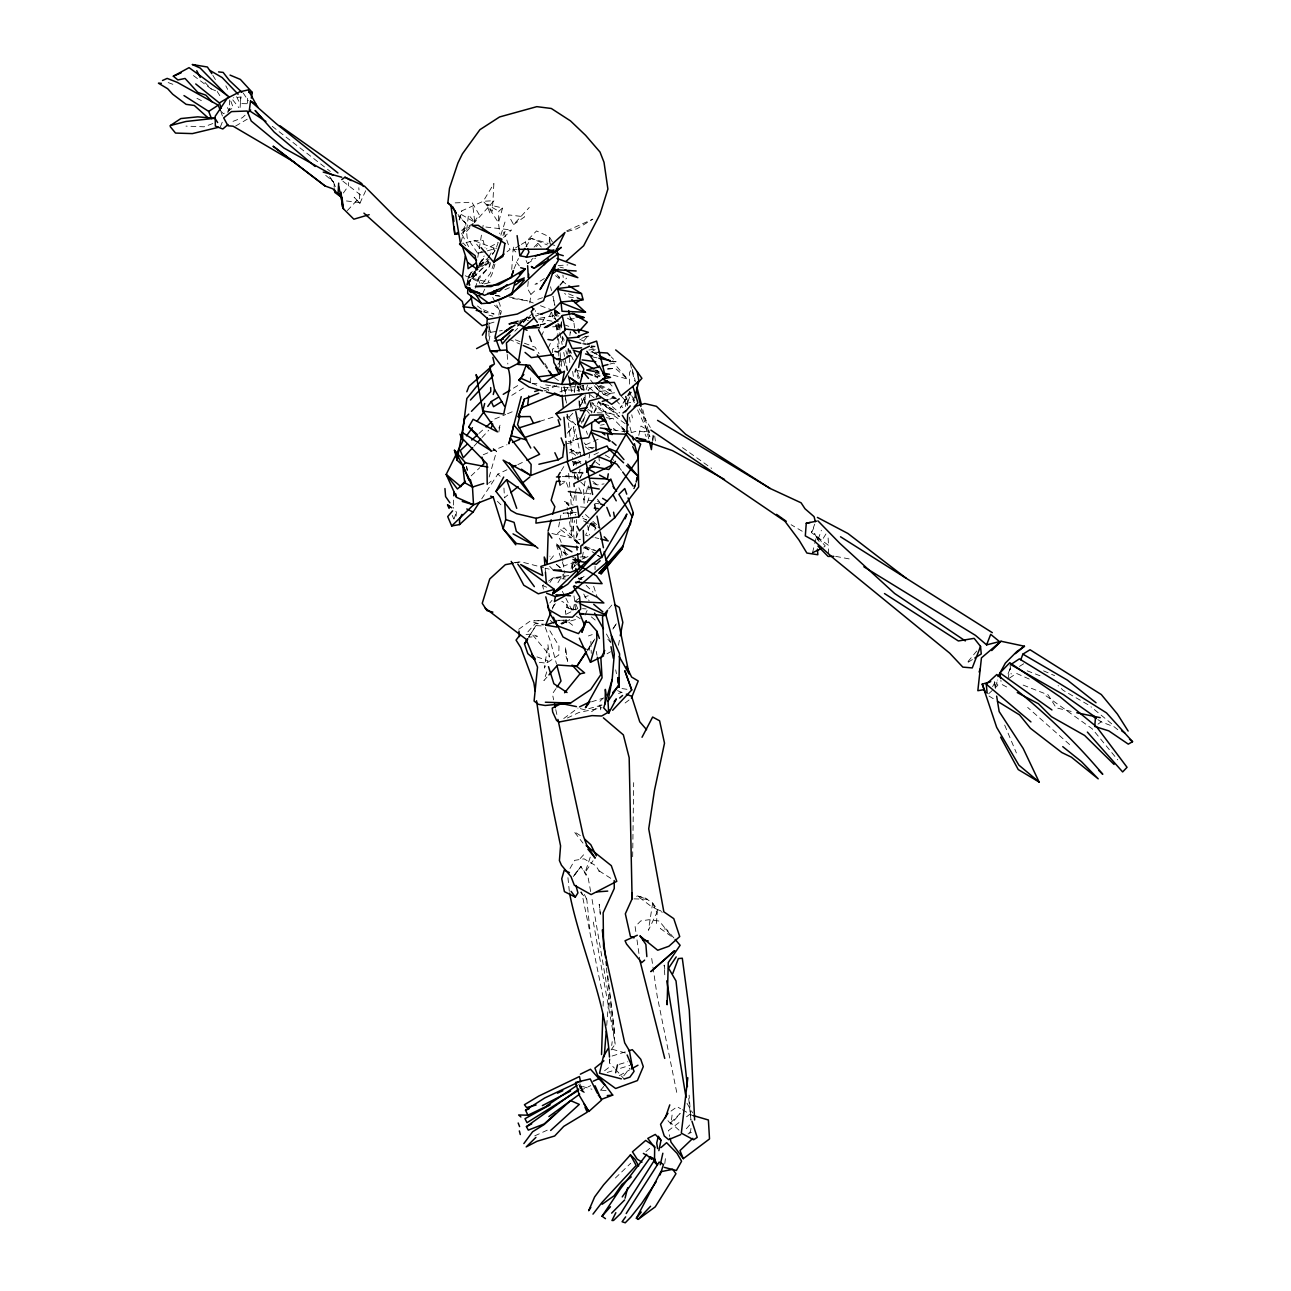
<?xml version="1.0" encoding="UTF-8"?>
<svg xmlns="http://www.w3.org/2000/svg" width="1291" height="1291" viewBox="0 0 1291 1291"><rect width="100%" height="100%" fill="white"/><g stroke="black" fill="none" stroke-linecap="round" stroke-linejoin="round"><path stroke-width="0.75" stroke-dasharray="5 3.75" d="M629.508 384.137L629.588 372.373L631.961 368.371L635.446 381.652M632.671 856.756L633.671 782.653M549.288 242.208L549.385 236.802L536.54 230.944L525.421 242.369L527.196 247.275M552.419 352.604L552.483 349.119L558.067 346.359M576.98 608.965L573.156 609.949L566.733 607.335L566.797 604.14L561.763 601.251M579.433 406.262L579.272 399.613M489.838 212.87L486.529 204.252L502.554 207.98L498.81 211.224L498.471 222.714L499.827 233.768M603.107 1006.238L603.365 998.185L581.612 891.871M488.982 336.193L488.95 320.701M467.988 285.601L468.149 281.68L476.105 268.883M453.351 505.088L453.609 499.536M572.429 569.057L572.849 561.65L576.544 562.392M229.717 99.956L229.12 110.397L226.135 105.668M240.126 107.443L240.739 97.003L233.461 97.809M488.95 331.658L489.434 324.106M247.323 103.28L247.824 95.631M656.441 923.485L657.377 909.558L652.665 903.103L644.629 897.648L637.351 895.938L633.849 897.842M511.752 269.464L513.108 249.389L514.609 244.225M572.333 569.266L572.849 561.65L576.222 563.683M456.11 516.11L456.385 512.091L453.157 507.444M530.149 382.443L530.488 377.86M606.705 1025.457L608.884 998.072L591.585 896.583M561.585 322.976L561.085 328.608L555.824 324.799M528.261 281.519L527.535 288.748L530.924 294.413L529.649 304.063M652.455 440.134L653.311 432.55M485.481 251.406L477.928 253.649L467.164 237.705L466.551 231.525L468.472 214.774L474.798 222.342L472.667 204.511M567.701 354.218L568.347 348.586M569.864 335.482L570.283 331.722L570.88 336.193M576.125 381.394L574.366 392.303M672.078 1115.069L670.965 1124.138L665.365 1117.716M664.784 1163.627L665.704 1156.155M609.933 1059.04L609.433 1062.913L614.371 1068.093M611.692 1045.516L612.192 1041.643M459.564 219.906L461.839 210.82L483.237 201.283L494.017 200.702L474.394 222.714M498.891 315.085L500.198 305.451L497.584 298.608M625.619 406.471L625.861 396.127L627.474 405.697M477.783 257.345L481.946 232.154M690.975 1128.382L690.459 1131.997L686.57 1133.046M589.083 457.966L589.632 454.222M652.81 440.796L653.666 435.487M577.981 481.672L580.046 469.085M574.221 391.964L575.431 384.815M246.871 103.716L239.932 103.603L241.578 94.162M585.097 481.075L584.161 486.449L589.842 487.417M587.986 556.55L582.031 559.277L584.113 547.465L594.296 550.256M573.979 595.909L574.753 601.445L573.139 610.691L564.587 615.097M482.285 230.201L483.673 222.423M467.164 283.229L468.536 275.806L472.28 271.513M559.552 522.048L558.454 527.906L580.175 544.35M559.923 520.095L561.407 512.285M618.47 645.226L619.551 639.513M1007.932 679.131L1010.062 668.222M498.794 432.065L500.375 424.368L498.875 428.112M561.407 321.846L560.472 326.413L552.645 326.833M569.492 521.693L571.687 534.99L574.673 520.483M589.099 650.422L590.891 641.643L591.262 653.359M626.829 404.567L629.072 393.771M488.837 341.131L490.79 332.271L488.853 327.236M575.366 429.064L572.72 441.006L581.176 437.229M638.771 435.357L640.981 426.014L649.389 431.081M812.555 552.661L814.347 545.335M814.782 543.495L816.558 536.152L825.256 545.915L822.787 547.933M574.608 495.631L573.269 501.134L569.17 490.031M575.06 493.808L576.851 486.481M500.424 314.826L501.328 311.163L494.453 305.273M489.144 477.025L496.551 451.35L490.693 446.218M490.628 262.67L489.644 266.349L476.282 281.777M461.032 242.111L466.051 223.666L457.514 213.983M502.554 207.98L498.471 222.714L486.529 204.252L498.81 211.224M633.913 488.869L635.011 484.996M494.953 264.09L492.226 273.676L488.079 282.277M633.929 488.595L635.011 484.819M459.128 219.857L461.839 210.82M586.114 389.785L587.583 384.896M594.78 530.117L595.829 526.663M583.274 421.447L584.775 416.541M502.957 235.656L504.055 232.122L511.607 229.992L501.86 239.206M634.333 487.708L635.543 483.867M500.86 235.172L505.491 220.438M514.012 268.802L518.401 258.507M546.787 671.885L543.914 680.567L547.674 676.323M995.409 686.747L997.927 679.195M590.245 857.159L585.194 872.2L593.005 860.758M475.12 288.2L478.848 277.178L489.644 266.349L488.644 261.815L479.364 268.27M454.045 519.014L456.385 512.091M587.324 502.619L590.536 493.194M493.711 263.784L490.419 273.24L482.35 283.891M496.648 246.791L498.181 242.434L486.368 248.985M819.139 541.526L814.605 533.522L817.865 540.058L821.383 530.23M466.277 285.424L471.473 271.094L473.361 277.097L467.826 284.327M828.548 553.887L828.499 545.383L811.442 532.554L814.75 524.146M1008.061 673.837L1010.256 668.254M579.514 544.092L574.931 540.719L577.835 533.409M220.39 126.873L222.552 121.451M625.134 423.609L610.611 413.249L593.957 412.684L598.201 402.098L608.723 405.552M589.858 524.888L585.598 535.249L593.15 537.137M552.306 609.045L554.517 603.704M551.047 312.519L549.563 316.053L556.066 319.458M580.24 477.977L582.435 472.974L579.772 478.203M585.081 615.065L587.292 610.062M574.285 318.635L570.396 319.055L572.865 313.535M581.515 423.303L585.291 414.911M468.617 246.613L461.533 233.655L466.051 223.666L458.531 216.259M548.272 347.989L550.773 342.502M365.692 190.745L359.899 203.252L354.121 197.216L359.899 203.252L358.817 187.711M541.3 336.257L544.592 329.173M580.224 406.068L584.42 397.257L579.385 407.827M483.108 292.605L484.77 289.168M467.616 284.198L475.233 270.997M557.97 369.226L561.988 361.238M538.525 329.867L545.56 315.924M598.04 393.916L599.605 390.802L611.918 395.885L614.645 398.822M811.442 532.554L813.846 527.906M227.781 112.624L230.54 107.314M580.821 461.29L573.365 465.083L575.108 461.807M468.23 283.665L475.233 270.529M992.601 686.651L996.249 679.937M825.933 533.99L821.06 541.865M488.627 257.312L493.904 248.066L473.942 240.594L462.436 243.483M569.993 868.488L574.624 860.355L584.081 858.838L595.942 865.793L599.411 871.554L597.588 869.892L612.531 879.461M629.96 391.383L620.229 407.988L631.17 392.061L627.507 403.389L625.715 403.68L634.01 401.42L633.72 397.676M468.472 283.617L476.492 270.287M477.492 268.625L483.512 258.636L479.768 262.928M557.922 582.725L562.15 575.738M561.214 470.812L564.086 466.116M564.506 388.107L565.2 391.48L567.943 387.058M526.082 634.446L532.005 634.123L537.605 636.35L528.648 637.205L535.894 625.619L543.398 625.99M479.139 264.042L484.19 255.973M528.648 637.205L535.894 625.619M593.925 640.739L587.679 650.261M525.905 246.791L531.263 238.415L548.159 243.45M587.115 650.261L595.909 637.625M481.721 498.842L497.874 474.087L506.943 469.779M593.957 412.684L597.087 407.908M492.387 254.698L495.712 249.712M612.822 629.088L617.679 621.826M474.217 222.004L479.187 214.661L471.877 202.219L452.528 202.977M613.515 627.959L616.646 623.359M556.034 688.523L552.37 693.88L553.645 699.787M549.901 582.499L553.145 577.771L568.75 575.576M573.252 876.541L580.95 866.6L587.97 876.734L591.213 894.598M611.111 1049.906L615.194 1044.145L608.884 998.072M343.341 193.037L348.635 185.614L348.586 182.564M479.284 264.494L483.512 258.636M552.403 607.754L555.42 603.607M557.906 364.401L562.456 358.204M565.2 391.48L568.363 387.252M559.987 285.408L566.571 278.13M574.35 875.12L580.95 866.6L586.146 875.395M575.044 874.152L580.95 866.6M689.652 1124.977L684.811 1130.48M623.779 1075.823L629.798 1068.222M550.369 559.681L553.597 555.711L549.853 556.227M549.805 602.978L552.048 600.267M608.61 608.932L611.886 604.946M976.771 650.971L966.733 663.154L973.188 659.055M600.557 1090.25L604.817 1085.166M568.476 431.759L573.43 425.852L574.334 436.18M559.971 284.859L563.618 280.647L562.924 275.064M517.659 326.252L522.774 320.378L528.616 316.295M466.551 231.525L473.087 224.182M527.874 631.848L535.2 623.618L544.592 624.295M580.224 858.515L585.856 852.318M513.592 224.586L524.614 216.823L508.267 214.855L513.592 224.586L529.262 207.48M474.007 446.186L476.669 443.297M482.027 437.504L488.724 430.258M572.784 413.265L567.475 418.962L575.576 424.804L565.958 413.975L567.475 418.962L566.927 415.557M347.376 210.546L356.59 200.734M488.644 261.815L469.343 281.535L469.601 284.908M514.835 331.19L517.61 328.366M523.178 322.734L531.521 314.262L539.299 313.213M534.071 247.13L537.911 243.337L539.073 244.193L536.185 246.484M670.658 1122.718L680.179 1113.487L670.965 1124.138L670.658 1122.718L679.356 1130.448M603.526 697.834L599.508 701.723L601.122 712.438M479.736 265.833L493.469 252.6M526.099 260.508L527.503 263.687L533.086 258.297M567.233 433.227L574.059 426.643M615.404 1178.021L630.718 1163.256M471.167 475.846L479.768 467.697M473.361 277.097L489.289 262.154M576.464 564.441L570.896 569.605L572.93 560.229L579.837 558.47M245.096 115.173L242.305 117.755L230.669 122.274M530.924 294.413L536.782 289.023M988.616 693.816L993.844 689.007M995.151 687.813L997.765 685.408L997.281 679.97M478.945 433.469L484.706 428.209M519.853 322.976L522.774 320.378M461.533 233.655L470.295 226.022M645.936 1151.604L650.309 1147.828M573.365 465.083L579.336 459.967M517.739 325.784L529.988 315.537M488.547 483.302L491.209 481.075M504.797 497.487L507.75 495.066M507.056 251.777L510.026 249.486L504.055 232.122M478.687 267.689L487.595 260.814M604.559 1070.772L610.078 1066.511M678.969 1122.589L668.351 1130.69L669.674 1136.419M686.538 1116.796L689.572 1114.488M625.102 702.998L629.83 699.399M579.546 579.481L582.402 577.351M587.905 390.124L594.296 385.412M543.479 589.196L542.575 585.533L547.11 582.209M548.61 581.095L553.145 577.771L565.377 576.899M563.731 718.538L578.013 708.033M580.046 579.32L584.613 576.012L578.158 579.014M575.496 609.417L574.753 601.445L580.708 597.168M518.74 629.266L530.133 621.116L543.317 625.118M671.013 1111.099L677.13 1106.726L680.615 1108.727M582.031 559.277L585.033 557.147L581.563 558.035M1097.963 724.154L1101.207 721.847L1114.246 726.849L1118.829 730.561M477.815 269.351L468.536 275.806L469.537 285.731M591.568 711.68L601.154 704.983M527.503 263.687L535.604 258.135M1009.368 678.178L1016.501 673.402L1031.041 679.873M511.801 395.336L525.066 387.074M572.623 625.28L566.265 620.18L560.165 623.956L578.949 618.567M1019.438 666.398L1025.151 662.848M544.382 278.533L534.974 284.359L540.09 283.181M590.939 352.185L595.958 349.103L590.423 347.473M569.347 452.963L574.14 450.026L577.48 454.367M479.59 264.623L487.853 259.62M519.708 245.403L513.108 249.389L515.819 251.971M521.354 244.402L531.263 238.415L547.352 244.951M513.447 388.155L520.257 384.04M560.036 485.126L566.362 481.333L562.44 481.317M607.044 653.811L610.514 651.761M235.591 126.066L247.226 119.192M461.5 230.379L473.232 223.472M561.666 624.344L569.557 619.793L560.794 623.634M619.373 1075.629L629.508 1069.965M477.928 253.649L484.674 249.905M479.526 264.768L489.079 259.669M539.396 314.439L535.926 316.263L535.329 310.598M593.941 454.803L599.153 452.286M687.99 1133.982L691.379 1132.352M520.289 322.54L530.859 317.505M567.362 718.022L579.126 712.406L602.106 707.694M517.836 464.615L525.098 461.177M580.062 1090.605L590.713 1085.666M504.894 289.781L510.219 287.36M534.732 1135.87L548.433 1129.641M566.62 230.928L592.843 219.147L577.077 228.701L566.604 231.751M585.614 444.83L598.33 439.134M581.692 338.387L588.212 335.547L582.322 342.599L589.422 344.955M544.156 390.947L556.663 385.67M483.221 454.755L488.724 452.447M490.548 451.672L507.024 444.733M559.955 391.931L565.345 389.672L578.691 390.802M494.76 419.01L505.717 414.476M507.541 413.717L514.851 410.699M618.534 693.509L621.729 692.283L617.953 693.477M212.821 123.549L204.107 126.808L185.985 126.115M575.608 561.779L563.651 566.007L564.812 573.269M588.406 635.963L592.214 634.607M479.139 264.784L488.337 261.54M537.798 299.334L542.914 297.592M539.848 421.334L555.017 416.525M591.536 701.836L602.865 698.253M607.19 1072.482L612.902 1070.675M620.503 1068.286L630.024 1065.301M612.095 1056.038L626.78 1051.407M519.918 320.555L530.811 317.231M489.224 323.557L494.55 321.943M609.788 399.129L617.356 396.853M619.228 1064.333L627.813 1061.751M487.369 250.857L496.809 248.066M543.818 388.801L554.743 385.573M609.255 419.236L612.773 418.236L626.167 431.969M631.073 432.695L636.415 431.21L649.567 432.259M588.18 595.813L584.597 596.797L589.164 600.573M602.009 705.015L584.678 709.808L578.852 708.226M567.233 443.652L573.559 441.958L568.266 441.312M578.868 543.446L574.931 540.719L580.482 539.235M609.901 364.062L613.774 363.061L627.555 379.038L611.353 374.632M484.367 283.859L488.159 283.003M540.219 324.751L545.835 323.525M540.606 324.767L546.367 323.541M595.361 376.956L601.009 375.762M600.509 425.175L604.236 424.497M515.125 562.86L520.983 561.779L543.576 567.669M518.675 322.137L528.326 320.362M539.912 318.231L553.419 315.762L558.777 315.988M490.79 332.271L502.28 330.528M593.489 483.56L597.217 484.932L604.075 483.883M597.12 385.089L603.333 394.304L614.903 392.738L598.895 385.848M594.28 385.686L599.508 391.496L611.063 389.947L600.396 385.347M579.191 438.908L575.399 439.408L579.546 439.36M592.408 371.211L598.12 370.469M607.641 369.226L615.258 368.242L627.555 379.038M580.143 557.083L587.615 556.114M588.922 349.974L595.958 349.103M514.092 562.602L520.983 561.779M567.846 387.348L563.86 387.8L544.237 384.67M569.831 387.139L583.742 385.606M580.208 559.471L572.93 560.229L576.835 560.907M584.888 336.515L588.761 336.144M532.005 383.782L539.832 383.04M590.988 347.037L594.748 346.73L591.391 345.052M558.212 265.575L567.814 264.913M607.625 368.726L615.258 368.242M562.295 476.621L575.447 476.879L563.941 475.75L568.121 476.282M576.335 512.398L563.15 513.173L575.237 513.415M542.978 620.584L533.861 620.81L543.398 620.616M578.094 472.377L585.727 472.216M558.648 620.325L566.265 620.18L566.362 622.891L565.845 615.888M554.259 620.342L566.265 620.18M835.664 556.356L851.834 559.423M517.062 249.357L513.108 249.389L516.448 251.116M590.374 447.412L594.15 447.428M591.504 346.182L595.167 346.23M580.547 452.383L574.673 452.253L569.944 449.429M634.01 898.859L647.356 899.262L637.351 895.938L650.422 905.798L662.299 912.269M610.804 361.577L616.065 361.77L611.127 356.784M589.374 493.388L581.596 493.114L577.303 484.641M594.796 372.211L598.717 372.389M577.771 608.787L574.753 601.445L578.642 601.654M582.515 608.674L586.146 608.9M578.126 472.861L583.903 473.2M597.313 354.638L592.262 352.04L597.943 352.411M593.489 500.698L583.613 499.746L587.437 488.434L573.801 475.395L575.205 479.09M595.232 503.393L599.185 503.78M580.466 506.863L588.357 507.621M553.145 577.771L565.345 579.094M485.868 227.038L511.607 229.992M601.122 1090.104L606.754 1090.782M495.502 295.268L499.423 295.752M539.315 662.331L546.513 663.203L558.793 655.021L558.987 646.113L548.126 627.846M346.44 200.96L359.188 202.509M649.583 432.033L643.967 431.275L646.194 436.778M622.004 688.587L627.813 689.426M582.144 299.044L569.057 297.011L564.619 293.412M526.534 317.183L530.488 317.796M538.412 319.038L552.258 321.185M613.193 429.951L624.311 431.678M495.244 295.639L501.005 296.575M512.511 298.447L527.841 300.932L533.264 302.982M606.447 417.655L611.999 418.704L591.811 403.405M577.303 370.549L581.128 371.308M572.3 559.197L576.335 560.02M483.334 311.857L494.098 314.068L483.399 309.759M593.166 357.058L596.991 357.849M612.257 360.996L616.065 361.77L612.402 360.286M509.267 296.946L527.841 300.932M561.843 325.558L558.454 324.783L560.1 329.931M576.044 609.852L568.314 608.077L566.797 604.14M591.278 345.923L594.748 346.73L591.197 345.552M559.826 267.124L563.457 267.979M551.903 533.49L570.364 537.847M471.618 278.178L490.047 282.568M1071.159 711.422L1056.167 707.823L1048.131 694.881L1022.553 684.859M595.038 537.621L598.814 538.557M488.982 315.182L492.823 316.182M545.447 568.169L549.208 569.153M582.531 343.729L586.082 344.713M612.128 1049.228L626.99 1053.424M574.075 461.678L579.207 463.195M550.047 243.999L555.679 245.677M582.467 1086.425L591.923 1089.249M595.571 371.017L599.266 372.195M595.716 372.647L599.427 373.825M598.75 401.162L603.833 411.313L619.502 416.46L601.945 403.518M564.119 324.719L571.671 327.333M603.333 394.304L617.695 399.371M536.959 656.893L547.933 660.814L544.399 668.092L547.917 644.532L549.369 657.006L548.142 653.617L532.005 634.123M593.134 448.865L587.954 446.976L584.065 442.845M168.169 82.576L173.849 84.673M515.335 339.84L522.548 342.518M524.356 343.196L535.168 347.214L539.089 353.75M540.477 305.725L551.305 309.824M594.167 375.923L597.878 377.327M657.377 909.558L660.847 910.865M1027.184 670.82L1040.03 675.758M617.501 690.637L624.554 693.461M585.452 546.464L595.99 550.724M566.733 607.335L573.156 609.949M592.262 352.04L597.765 354.283M581.547 1091.218L584.516 1092.428L579.385 1086.715M542.575 585.533L546.658 587.211M564.377 501.457L573.059 505.055M568.492 293.799L579.514 298.382M588.131 522.839L582.903 520.596L588.147 523.452M589.874 523.581L600.315 528.035M215.597 90.773L210.82 88.708L204.188 81.623M1043.564 670.852L1054.618 675.645M574.753 601.445L578.384 603.026M532.199 383.249L548.772 390.576M465.244 275.758L483.012 283.633M508.912 339.146L519.644 343.906M578.303 577.997L581.967 579.643M582.999 518.401L586.614 520.079L582.273 516.352M572.3 461.468L577.303 463.824M591.488 522.516L594.731 524.13M596.006 528.632L590.568 523.162L595.441 525.598M579.675 339.162L589.729 344.213M570.154 449.252L578.578 453.544M554.694 311.325L559.406 313.761M196.942 98.31L201.606 100.73M603.833 411.313L606.044 412.458L591.73 402.276M595.7 369.871L599.024 371.598M1006.657 686.957L1001.348 684.149L1000.896 680.405M802.211 531.246L791.109 524.727M560.504 546.9L555.872 543.495L561.246 550.999L569.331 555.34M570.945 556.211L575.786 558.825M589.89 524.404L596.894 528.213M493.146 449.478L496.551 451.35M682.358 1109.727L692.815 1115.731M1087.926 704.644L1063.3 690.411L1058.087 685.553M588.018 409.489L594.925 413.491M461.339 214.5L474.798 222.342M567.362 318.119L573.85 321.927L574.527 327.882M584.113 547.465L590.875 551.451M597.652 555.453L602.736 558.454L597.83 555.324M601.993 403.131L614.984 410.974L603.284 403.615M598.201 402.098L620.229 415.524M595.312 373.486L600.234 376.504M605.189 455.013L613.758 460.29M989.019 696.059L994.102 699.206M574.931 540.719L583.112 545.932M584.742 546.981L596.184 554.275M580.337 835.584L574.027 831.565L582.983 843.104M576.383 616.21L580.272 618.744M1097.883 719.636L1101.207 721.847L1098.367 719.539M590.568 523.162L597.233 527.599M578.917 391.238L577.061 385.735L583.629 390.108M598.701 386.187L616.114 398.274M1111.712 723.848L1091.008 706.822M682.455 447.638L711.648 468.359M554.388 377.73L559.068 381.071M555.937 310.953L562.231 315.472M592.827 390.544L588.244 387.235L588.761 390.802M193.44 75.588L213.37 90.548M1046.033 695.849L1092.17 728.737L1117.699 759.834M590.1 394.772L594.925 398.338M585.388 446.847L590.181 450.478M595.942 462.178L599.702 465.034L598.846 456.126M597.443 501.086L601.17 503.958M272.207 126.324L330.351 171.477M342.922 181.24L361.787 195.877M555.808 310.421L559.665 313.455M477.412 305.967L486.174 312.89M555.582 275.661L565.748 283.842M592.779 481.349L597.217 484.932M591.326 616.888L595.667 620.406M590.568 380.022L599.508 391.496M612.241 406.697L619.793 412.959M325.703 175.334L333.272 181.676L335.87 187.711M550.256 620.406L554.485 623.94M572.752 452.947L575.625 455.368M613.403 428.305L616.291 430.742M569.234 505.168L566.346 502.699L567.604 510.284M556.34 564.393L560.213 567.717M556.453 564.506L560.649 568.121M1069.61 744.552L1027.668 707.42M624.618 429.774L620.245 425.836L624.699 432.307M585.452 514.56L591.391 519.95M592.876 521.306L598.814 526.68M497.874 474.087L500.23 476.282M586.195 585.356L593.005 592.133M497.406 501.295L501.586 505.475M578.82 542.962L563.941 527.777L557.534 533.425L561.23 542.414M463.033 242.902L465.793 245.758M615.613 1069.4L624.134 1079.034M549.676 566.313L553.452 570.283M220.713 110.881L223.408 113.737L233.284 107.734L230.621 100.537M607.835 639.223L610.288 641.853M616.001 400.291L622.827 407.633M537.911 243.337L541.623 247.404M608.755 382.378L613.822 387.962M621.439 396.337L625.247 400.533M570.299 317.909L573.85 321.927M566.313 555.517L555.872 543.495L561.698 560.375M594.425 374.229L599.202 379.764M580.466 892.049L586.808 899.456L589.809 928.891M673.886 937.944L666.43 929.149L660.346 928.519L671.949 936.798L659.298 921.048L648.97 919.725L640.756 920.935L635.124 926.631L635.93 932.312M597.426 499.214L599.928 502.377M557.05 274.66L559.406 277.678L557.97 274.289M586.921 410.49L589.277 413.491M232.767 99.859L238.803 107.621M568.702 505.782L566.346 502.699L567.992 506.137M569.896 507.315L575.802 515.044M578.594 460.629L580.918 463.695M479.687 248.211L473.942 240.594L483.189 240.465L485.013 247.824M516.271 261.863L519.579 266.269M619.164 467.277L621.504 470.424M329.625 176.609L335.37 186.646M545.06 365.756L547.271 368.871M330.625 178.029L333.627 182.305L334.208 187.356M243.224 93.033L248.308 100.698M555.533 325.445L558.648 330.27M578.675 417.639L581.902 422.706M217.195 91.451L221.164 97.777M470.198 285.053L468.149 281.68L468.907 285.65M555.905 311.551L557.664 314.471M212.854 75.33L216.872 81.962M580.53 1087.829L583.322 1092.428L581.321 1089.136M544.98 363.546L548.901 370.081M552.467 241.998L549.385 236.802L550.16 243.902M687.022 1103.337L692.621 1112.842M634.43 400.42L629.459 391.964L634.349 402.711M639.4 408.876L650.325 427.482M577.061 385.735L580.902 392.416M583.742 594.054L587.695 600.993M606.415 633.994L610.353 640.949M578.658 1084.295L580.305 1087.2M568.33 348.602L570.912 353.282M579.433 1085.779L582.564 1091.702L581.128 1088.652M225.828 85.852L227.684 89.402M577.932 374.664L579.756 378.182M492.694 297.301L500.908 313.277M562.327 591.326L564.974 596.474M565.845 598.201L572.01 610.24M236.592 96.712L239.932 103.603M584.371 894.421L586.808 899.456M562.553 336.806L564.183 340.275M571.542 356.187L573.22 359.786M474.233 271.126L480.591 284.714M553.742 315.165L556.873 321.959M557.664 323.654L560.004 328.753M637.609 409.86L649.857 436.713L642.402 408.23M452.205 515.367L453.754 518.853M572.849 561.65L575.076 566.781M576.448 369.468L579.481 376.456M1004.672 725.09L1016.388 752.96M564.199 549.627L566.41 555.017M593.682 586.292L597.297 597.491M567.927 348.812L569.896 353.799M570.251 350.361L571.429 353.379M590.875 403.809L593.973 411.732M221.068 112.398L222.455 116.012M563.425 573.962L564.7 577.384M566.426 482.64L568.476 488.192M545.302 627.458L550.515 641.498L556.518 664.09M586.324 431.081L587.502 434.357M562.36 562.247L563.651 566.007L562.44 558.503M554.533 310.937L557.05 318.441M581.37 398.564L583.839 405.907M579.837 1083.698L583.048 1091.298L581.16 1085.586M817.865 540.058L816.558 536.152L816.816 539.864M586.017 404.228L583.774 397.434L584.726 403.357M554.856 311.147L558.083 321.685M558.632 323.428L560.778 330.464M561.972 338.016L563.07 341.631M565.829 350.668L566.943 354.283M577.19 374.923L578.287 378.666M580.482 386.17L581.579 389.93M466.632 466.567L467.697 470.295M583.016 385.364L585.13 393.045M629.976 427.063L631.46 432.598M550.547 286.747L551.515 290.572M563.634 360.899L564.829 365.692M551.612 312.115L553.532 319.942M630.315 363.416L634.623 381.055M641.337 408.489L649.002 439.828M578.045 386.525L579.32 391.851M562.779 574.543L563.651 578.368M995.409 686.489L994.118 680.68L995.393 688.393M555.775 709.598L557.067 715.488M565.523 398.193L566.927 404.874M576.286 434.567L580.853 456.885M555.34 311.002L556.534 316.924M558.148 324.816L559.342 330.738M559.745 332.707L562.15 344.536M563.747 352.427L564.554 356.381M564.958 358.349L566.152 364.272M570.961 387.929L571.768 391.883M676.726 1092.347L657.151 995.861L651.487 956.905M615.694 669.884L616.469 673.741M569.702 315.649L570.396 319.055M554.743 305.128L552.984 296.317L554.904 305.402M466.309 466.664L467.068 470.489M596.281 651.406L597.007 655.312M631.783 414.782L632.38 417.913M587.647 525.631L589.39 534.91M593.327 922.097L615.194 1044.145M629.395 417.171L630.686 424.82M664.8 969.008L664.139 965.055L664.913 976.964M567.911 512.188L569.17 519.789M493.904 248.066L494.501 251.697M561.246 550.999L562.15 556.631M609.739 638.787L610.369 642.724M572.623 371.469L573.462 377.069M654.698 436.019L655.505 441.748M589.003 392.577L589.761 397.918M636.996 939.88L639.949 960.682M606.318 967.911L614.887 1034.736L607.754 975.415M1010.03 664.591L1011.16 674.015M555.178 311.018L555.872 316.973M556.808 324.896L558.212 336.79M558.454 338.775L559.148 344.729M560.084 352.653L561.972 368.516M564.07 386.364L565.942 402.211M567.346 414.121L572.736 459.709M572.978 461.694L573.446 465.664M574.382 473.587L575.076 479.542M590.261 402.227L591.456 413.023M688.684 1098.463L690.975 1120.168L689.104 1095.107M575.818 461.5L576.222 465.163M577.19 474.346L577.787 479.849M567.943 877.654L569.315 891.29M562.182 336.661L562.505 340.049M582.677 385.428L583.225 391.431M588.728 485.755L589.051 489.563M554.936 309.033L555.614 317.053M556.276 325.074L556.937 333.094M557.115 335.095L558.277 349.119M558.454 351.12L559.794 367.16M561.456 387.203L561.956 393.222M568.653 473.394L572.155 515.48M572.316 517.481L574.495 543.543M575.673 557.567L576.173 563.586M565.797 614.451L565.474 610.627L565.732 614.129M545.157 568.347L545.447 572.123M507.202 354.412L507.831 364.014M503.942 488.063L504.491 497.906M570.461 511.317L570.654 515.27M570.767 517.239L571.687 534.99M828.128 538.008L828.499 545.383M583.629 489.531L584.194 505.523M579.03 400.646L579.239 406.536M569.605 357.639L569.751 363.11M561.424 322.024L561.601 329.479M575.996 495.502L576.157 503.506M576.496 519.531L576.577 523.549M576.754 531.553L576.996 543.576M565.345 389.672L565.426 394.029M585.146 394.691L585.226 401.307M554.372 309.824L554.436 317.844M595.054 566.12L595.07 569.654M609.465 1058.991L609.433 1062.913L609.417 1058.991M493.872 183.661L492.355 211.208L483.237 201.283L493.872 183.661M652.665 903.103L648.437 930.295L656.893 912.624L652.665 903.103M635.834 483.592L634.704 487.401L635.834 483.592M567.669 661.218L565.7 655.586L565.442 646.872L567.669 661.218M600.412 914.109L599.218 904.216L600.25 914.238"/><path stroke-width="1.5" d="M452.592 510.849L447.703 516.578L451.689 525.953L459.564 524.566L459.564 519.047L461.984 514.399M581.095 438.65L588.68 437.649L591.649 430.226L591.698 422.867M609.481 1057.039C605.915 1000.67 580.514 947.981 569.525 893.227M605.156 703.869L605.334 689.378L606.141 695.01M634.042 937.895L630.411 936.362L625.344 913.802L632.106 898.81L632.187 892.791M657.458 1165.144L654.505 1159.915L654.698 1146.505L645.678 1140.437L632.477 1151.814L637.173 1159.157L641.982 1162.158M601.541 1054.553L602.849 1014.29M467.891 287.57L467.632 293.444L481.43 303.563C515.044 302.675 531.989 270.255 558.002 254.037L556.356 249.098M528.535 277.839L528.713 274.128M453.786 495.825L453.964 492.129M626.813 432.275L627.7 414.201L636.237 406.052L644.822 403.567L656.409 406.31L685.602 434.228L770.098 488.45L801.098 502.812L804.971 508.735L814.072 516.642L815.363 521.677M340.872 194.328L338.048 193.957L338.678 183.128M1015.372 653.617L1024.457 646.242L1000.993 641.24L981.45 657.877L977.836 690.701L983.774 689.684M578.949 516.868L577.384 506.25L536.265 518.337L535.926 523.129L578.949 516.868L610.837 479.009L614.129 488.176M487.336 317.941L485.852 337.419L490.29 351.104L502.021 366.757L508.138 368.597L520.257 362.335L506.04 350.039L490.29 351.104L497.245 351.846M810.151 522.468L806.262 523.275L805.31 535.878L814.008 540.703L833.905 558.632L949.676 653.133L962.844 667.124L972.268 667.915L980.531 646.404L974.156 638.351L958.374 640.965L884.496 593.553M604.22 1056.764L606.237 1031.331M612.176 679.453L603.704 707.92L608.69 713.148L607.996 701.126L612.176 679.453L614.306 654.085L611.369 635.43L605.979 615.097L607.528 610.256L602.494 616.646L604.172 654.037M217.663 122.564L214.935 118.272L197.733 116.852L180.853 118.562L170.38 125.534L170.267 126.663L175.511 133.07L192.391 133.602L218.534 127.309M508.089 367.87C513.173 383.992 506.475 398.548 503.78 414.056L482.786 411.054L476.089 374.6L478.138 378.747M456.272 213.418L452.237 206.963L447.864 202.865L449.494 188.26L457.95 162.956L462.404 153.855L479.929 129.665L499.601 116.948L536.83 106.653L551.305 108.476L570.461 120.87L585.598 135.329L600.008 152.048L604.01 162.295L607.9 189.035L600.041 214.209L583.645 245.774L566.104 261.315M657.587 1148.57L656.716 1142.987L658.362 1136.29L660.992 1140.308L658.862 1150.636M652.245 442.038L651.39 449.623L649.47 441.796M687.813 1077.759L681.325 1133.143L693.59 1139.792L697.205 1137.403L691.96 1121.234M522.161 407.666L527.648 405.39L528.777 395.982M562.828 455.707L564.248 444.604M257.797 107.008L255.892 104.119L250.519 101.085L249.292 110.639L265.93 121.451M487.223 484.399L486.981 463.84L462.775 438.908L462.533 432.646L466.842 398.499L489.725 370.049L493.227 375.6L470.424 400.016M465.293 256.296L462.372 277.049L465.615 287.215L477.315 295.768L482.899 293.896M608.287 473.829L607.432 478.977L590.52 478.219M578.658 367.435L581.563 350.022L589.503 346.149M463.727 423.416L464.615 418.332L468.746 414.121M586.663 472.135L587.292 468.552L594.393 466.535M251.325 98.116L252.326 92.452L240.368 79.413L230.056 75.104M451.689 525.953L473.523 504.813L472.474 487.046L462.727 465.293L457.095 460.306L464.615 418.332M630.992 521.015L630.379 524.34L606.108 559.6L607.545 561.617L572.978 591.391L554.42 601.638L555.388 596.587L572.607 592.747L572.978 591.391M620.277 635.705L622.827 622.375L619.277 607.367L614.548 604.559M609.287 710.066L608.69 713.148L616.34 698.899L614.193 701.594M636.173 482.011L637.189 477.267M660.282 1164.772L662.848 1153.234M563.215 331.787L567.459 338.177L565.668 346.036L557.728 352.056L554.936 351.394M634.882 397.693L638.835 380.893L637.286 371.647M615.662 1072.708L617.518 1064.849M625.086 1198.193L627.652 1187.785M493.259 394.497L494.518 389.446L489.805 366.354L492.129 365.014M499.924 317.183L495.05 336.757L500.101 350.49M484.674 403.502L482.786 411.054L497.374 431.856L473.135 419.317L468.714 426.966L491.484 451.027L462.533 432.646M521.225 396.627L508.944 443.765L510.235 437.891L531.134 464.421L530.827 475.491L607.077 445.992L609.368 450.349L570.622 471.618L567.169 461.565M569.621 377.811L579.837 384.476L583.839 369.048L580.095 362.755M519.983 415.508L517.578 424.642L530.762 448.074M521.903 408.214L524.324 399.097L538.783 393.222M628.055 497.89L633.3 512.866L632.267 516.755L618.889 494.34L624.763 488.547L626.732 494.146M622.859 546.141L622.068 549.046L600.88 574.027L622.859 546.141L598.927 573.252L622.068 549.046L633.3 512.866M548.046 531.117L551.176 519.821M552.742 514.173L554.84 506.653L551.144 500.246L556.55 481.301L560.472 481.301M511.623 294.542L515.303 281.438L524.388 280.018L511.623 294.542L488.902 303.353L479.284 296.317M603.591 655.86L590.487 662.283L596.845 639.707L596.668 631.009L589.019 622.278L585.033 622.294L581.918 632.3L586.34 620.729L585.033 622.294M504.716 501.828L505.717 519.547L503.119 528.729L515.738 544.802M575.108 371.953L576.012 368.968M581.499 376.682L583.048 371.695L592.311 375.213M636.737 480.026L637.932 476.185L627.765 464.131M486.917 285.731L498.455 284.924L511.204 277.5L513.382 270.674M483.076 286.005L475.395 286.537L491.096 286.586L511.204 277.5L513.463 270.545M555.291 264.833L543.543 300.787L517.288 314.052L488.337 319.345L472.684 305.451L470.795 295.558M660.104 1174.939L663.509 1164.434L659.152 1162.078L626.2 1213.54M625.231 518.772L626.829 514.012L602.058 556.889L574.995 577.077M665.365 1117.716L669.771 1104.87M533.425 423.125L530.117 416.541L518.207 416.719L524.324 399.097M979.111 672.014L980.289 668.657M672.74 973.592L678.356 958.584L682.293 958.212L689.297 1010.32L694.639 1119.975M1020.794 659.766L1022.892 654.134L1030.04 649.744L1101.32 694.558L1117.377 714.036L1128.14 731.045M466.826 391.77L468.956 386.251L494.405 363.933L492.855 357.397M542.494 390.85L529.068 387.058L518.74 380.216L521.144 378.376L526.26 365.063L541.526 380.926L562.295 384.46L614.338 382.394L620.196 394.901M627.604 433.195L640.659 444.185L638.061 451.737L638.642 486.965L614.645 517.885L580.789 546.045L580.918 553.387L540.977 566.41L542.672 575.56L520.676 564.554L554.355 589.406L552.709 593.715L567.733 584.21L599.766 548.82L602.058 556.889M986.598 644.871L990.697 634.349L999.508 641.595L986.598 644.871L975.431 635.35L863.857 566.797M518.207 416.719L522.452 405.89M631.412 698.189L638.222 680.986L631.606 677.049L626.458 666.463M491.403 427.369L492.742 424.029M556.921 627.071L545.673 625.086L550.837 612.612M604.737 650.519L600.896 658.297L602.058 677.775L585.436 707.694L588.906 703.224M615.839 1212.701L611.95 1220.528L613.532 1220.463L620.648 1213.54L655.053 1159.221L651.342 1157.543M476.137 269.206L477.928 265.623M596.458 397.047L598.04 393.916M636.366 1218.236L660.847 1171.712L672.692 1169.307L675.951 1173.729L655.231 1206.875L638.141 1219.366L636.366 1218.236L641.256 1212.039M642.03 737.258L652.649 717.038L659.604 720.798L664.51 743.18L654.44 790.576L648.727 828.806L663.848 911.849L673.773 918.643L679.728 936.556L668.883 946.255L657.716 950.257L639.997 935.959M526.276 257.232L528.955 252.165L527.777 248.905M536.265 518.337L516.497 513.624L510.833 510.429L496.002 491.403L503.7 477.057M627.991 431.194L625.732 434.179L611.514 433.728L603.284 415.67L582.967 427.773L589.761 415.137L603.252 414.863M998.056 676.565L1005.334 663.122L1016.856 651.519L1024.457 646.242M626.28 433.954L610.595 461.339L611.724 465.212L573.85 483.738L574.221 486.481M581.563 350.022L562.037 383.411L564.457 371.227L543.834 381.587M554.92 264.59L540.058 289.491L558.18 260.621L558.002 254.037M608.4 1048.179L603.381 1056.522L599.54 1073.241L621.374 1078.873M482.334 335.144L487.24 327.156M560.262 472.377L558.357 475.508L560.036 485.126M524.485 643.902L527.616 638.884L524.485 643.902L527.809 653.633L534.732 659.701M569.428 872.619L564.248 870.118L561.73 878.8L564.425 891.629L575.286 897.084L577.932 892.92L575.915 885.465M520.547 255.166L524.824 248.453M548.917 674.903L557.664 664.994L576.787 666.398L586.082 651.874M590.826 1207.424L588.696 1210.716L594.635 1196.935L603.623 1184.815L630.444 1154.88L634.898 1159.221L638.69 1165.951M459.564 524.566L473.103 512.059L479.558 502.151M557.034 687.022L561.02 681.035L557.018 665.962M667.947 1113.278L660.556 1124.348L664.252 1135.967L668.625 1139.63L680.76 1134.611M656.183 1181.701L641.675 1203.438L630.766 1217.171L625.247 1222.787L622.084 1221.754L625.651 1216.864M573.656 665.494L576.787 666.398L586.582 651.874M676.21 956.921L668.577 968.185L676.016 980.95L687.425 1086.635M607.996 701.126L618.889 685.101L619.583 653.843L611.369 635.43M605.479 1218.672L602.058 1216.219L620.664 1188.511L646.678 1154.38M576.996 526.179L579.417 530.843L613.031 494.776L635.317 462.856L638.335 458.434L634.397 443.668M622.23 1196.918L650.793 1156.752M466.519 435.842L472.425 427.676M477.137 421.14L484.222 411.345M487.772 406.439L491.306 401.533L498.116 397.418M586.985 471.748L595.119 460.677M523.872 1143.552L532.586 1131.787L544.108 1124.558L570.557 1100.594L579.304 1104.402L550.644 1130.464M543.963 264.865L548.546 258.846M520.176 634.769L516.061 640.11L520.773 647.582L533.877 682.842L535.055 690.798M592.989 1214.121L602.139 1202.276L636.173 1165.483L630.444 1154.88M615.468 461.355L608.836 469.504L589.874 465.825M564.603 692.767L580.046 673.773L584.613 672.918L576.787 666.398M612.644 692.783L618.889 685.101L619.212 687.28L618.599 677.71M631.702 689.975L624.925 670.965L631.702 689.975L612.66 710.26M496.97 289.733L493.501 293.961L487.659 293.38M625.328 411.764L630.282 405.858M558.761 286.263L551.467 294.703L544.624 297.027M509.993 335.079L502.312 343.89L500.892 339.872L512.559 329.479M602.058 1216.219L610.465 1206.746M518.74 380.216L523.839 374.503M496.002 491.403L506.637 479.703L533.667 498.891L509.445 463.001M636.931 383.782L641.917 378.328L629.83 361.448L615.694 349.942M472.667 447.638L463.291 457.772L460.274 450.543L467.455 443.975M478.009 441.845L480.688 438.956M634.123 406.891L637.932 402.857L632.88 386.412L638.835 380.893M638.141 1219.366L650.583 1206.246M533.877 308.759L531.214 311.534L533.393 317.199L537.282 322.33M568.895 285.795L581.483 293.622L583.193 299.915L560.956 301.997L554.081 309.162L540.493 314.375L542.769 313.519M1000.654 678.517L999.96 672.885L1009.804 662.719L1060.331 697.043L1096.688 726.93L1127.059 767.306L1122.637 771.937L1087.377 732.094M472.199 297.414L463.049 306.742L475.669 308.178M471.489 411.313L490.758 391.625L490.693 387.574M611.66 1213.137L624.666 1199.936M991.73 650.567L1000.993 641.24M535.91 1137.387L526.195 1146.908L537.072 1141.26L554.662 1135.999L563.747 1126.365L587.227 1112.18L584.984 1107.21M544.431 327.527L547.029 327.091L557.244 320.701L562.36 315.746M599.766 548.82L552.709 593.715L562.263 586.582M692.815 1138.339L679.986 1150.588L683.294 1158.672L709.517 1138.936L708.388 1119.991L693.332 1115.585M459.693 486.691L465.422 481.269M481.188 466.341L484.06 463.63L481.93 457.143M577.852 563.15L580.643 560.568M247.888 112.591L250.696 109.993M534.474 317.586L506.427 342.873L507.073 352.491M987.147 693.219L986.276 684.182L996.781 674.548C1035.56 703.869 1071.514 737.016 1102.772 774.293L1098.641 770.291M471.764 440.037L477.509 434.777L468.714 426.966M486.142 426.901L491.887 421.641M519.047 249.341L546.722 249.131L564.958 232.509L555.598 251.648L527.519 257.119L519.886 255.86L517.11 235.624M600.17 560.778L596.345 564.248L592.44 563.586M555.614 1113.649L544.221 1123.928L528.293 1130.125L526.421 1126.64L578.901 1088.975M583.855 1103.724L588.841 1111.486L601.525 1100.11L595.054 1085.796M660.96 1147.602L666.608 1142.664L677.049 1153.347L681.583 1161.238L676.387 1170.501L664.316 1167.371M619.664 698.011L622.569 695.478M487.853 467.1L465.567 462.84L462.727 465.293L464.728 482.721L472.474 487.046L483.722 483.463M506.976 284.714L499.327 291.282L493.969 290.895M519.208 274.192L525.324 268.948L520.693 267.737M644.629 960.133L641.756 962.602L626.538 944.044L625.054 940.768L637.318 935.249M228.055 124.517L222.81 129.003L215.339 126.066L215.177 116.303L227.264 98.261L239.561 91.903L248.211 89.886L256.296 104.829M464.728 482.721L457.417 488.966L446.186 474.442L462.985 440.747L459.967 434.131M495.066 338.42L514.996 325.058M500.892 339.872L513.14 329.625M510.703 492.662L518.078 486.61M522.516 482.979L529.891 476.944M631.251 1176.908L621.923 1184.493L614.096 1195.773L602.155 1204.261M603.914 1060.815L594.909 1068.06L597.685 1075.468L615.646 1088.507L637.415 1080.583L643.289 1066.64L640.772 1059.282L632.3 1049.68L628.62 1050.842M515.529 284.94L524.307 277.936L514.964 281.648M621.149 395.724L632.88 386.412M622.972 412.959L625.49 410.99M504.087 254.085L493.678 262.138L481.01 247.549M536.088 266.414L561.311 247.356L555.598 251.648L546.722 249.131M560.649 419.753L556.001 413.669L583.129 393.658M595.893 384.234L605.463 377.166L596.62 341.098L587.712 344.197M548.901 1116.57L579.659 1094.139M619.26 398.822L611.676 404.325L594.134 392.383L561.666 396.272L546.319 391.948M341.776 179.562L344.971 177.238L364.578 186.227L394.191 216.017L462.42 277.081M511.478 326.736L504.829 331.448L508.041 329.657M476.25 262.993L468.117 268.673L467.52 262.315L462.485 246.581L460.532 243.951L455.061 211.208M549.466 1104.854L527.954 1115.198L525.534 1110.244L544.737 1097.963L579.207 1081.793M546.948 1105.661L576.98 1085.424M485.142 608.093L525.986 639.142L537.54 667.108L534.087 701.094L538.395 704.337L545.141 705.483L570.574 703.03L590.745 689.491L600.718 674.822L597.378 657.248M183.984 95.582L208.706 111.397L218.26 105.184L220.358 110.59M212.579 102.296L205.818 95.131L197.781 92.371L185.065 78.461L177.884 79.945L173.333 76.185L189.067 67.648L229.298 96.938L219.373 102.957L195.748 83.963M974.802 658.039L981.257 653.94L980.531 646.404M577.771 1090.782L527.002 1122.686L524.985 1118.7L550.111 1104.854M501.844 401.533L493.549 406.697L491.306 401.533M552.29 273.66L555.517 271.643M538.896 464.244L558.196 459.822L562.973 456.869M511.204 277.5L525.324 268.948L513.818 282.664L484.464 295.365L465.615 287.215M575.415 303.127L582.144 299.044M503.232 394.336L510.042 390.205M458.144 232.348L454.803 234.333L450.849 205.011M531.472 266.769L534.103 268.35L545.335 261.783M1132.562 741.696L1128.286 744.132L1108.775 730.867L1094.72 726.446L1095.526 717.247L1063.526 694.687L1010.772 664.575L1019.357 658.878L1072.966 691.75L1106.468 712.874L1132.562 741.696L1129.512 739.227M569.347 384.896L574.334 382.088M631.202 1069.013L637.964 1065.236M546.045 326.671L557.244 320.701M526.421 1126.64L531.698 1123.88M476.605 348.586L488.434 342.389M542.381 1105.612L570.574 1091.04M575.915 583.032L579.401 581.24M560.31 348.715L563.877 346.924M579.594 706.855L590.052 701.739M580.369 1074.177L590.487 1069.222L604.817 1085.166M512.398 467.197L516.029 465.47M526.906 460.322L539.606 454.303L534.022 446.928M812.555 552.661L821.076 548.723M557.438 1093.187L562.795 1090.717M607.916 712.438L601.671 716.021L591.972 715.617L558.971 722.04L556.566 720.443L552.645 711.922L552.241 708.13L561.391 703.482L576.448 706.613M593.263 1081.18L599.992 1078.13L612.725 1095.107L601.671 1099.254L598.217 1094.946M162.505 80.494L167.184 78.396L177.222 82.334L218.26 105.184M173.333 76.185L181.192 72.796M512.511 442.426L519.837 439.343M527.648 405.39L554.565 394.175M558.519 269.044L555.049 270.448L577.852 277.662L565.168 269.641M525.534 1110.244L529.116 1108.791M462.259 501.457L473.523 504.813L493.243 497.1L503.119 528.729L516.465 543.511L534.813 545.803L537.927 548.255M601.913 382.959L607.48 380.99M490.806 293.525L496.519 291.54M525.308 437.326L559.987 425.53L558.148 419.769M535.362 256.118L553.887 249.857M545.673 625.086L556.534 621.423M624.134 1079.034L629.911 1077.146L634.091 1071.32L627.119 1054.973M518.998 427.918L539.848 421.334M518.094 321.12L509.025 323.896L514.819 322.831M487.449 324.106L482.124 325.719L464.76 311.066L462.307 301.432L363.933 213.128M602.219 401.404L607.9 399.694M534.716 391.512L538.363 390.431M369.161 214.677L353.847 219.196L343.438 208.803L342.147 205.979L341.098 192.149M996.652 696.123L999.169 711.567L1023.166 748.425L1039.142 782.056L1018.857 765.111L996.668 727.349L982.209 684.149L990.713 681.664M538.525 329.867L552.354 356.106L556.841 359.398L560.278 358.414M567.136 356.445L570.557 355.461L562.618 359.915L556.841 359.398M598.685 422.205L605.721 420.22M554.355 589.406L538.315 593.795L523.775 585.226L511.188 561.391M600.767 397.886L589.567 400.92L577.674 424.497L582.967 427.773M536.072 1105.015L526.583 1107.549L524.436 1104.725L538.734 1096.091L579.449 1076.533L580.627 1081.826M170.38 125.534L186.017 121.467L214.935 118.272M598.282 367.064L586.663 370.081L594.247 371.469M602.155 366.063L607.964 364.562M490.532 294.267L495.954 293.025M538.347 325.154L523.355 328.398L527.051 330.318M602.978 378.957L610.514 377.359L604.963 375.584M538.686 325.171L523.355 328.398L538.976 327.559M494.275 341.066L503.458 339.13M806.262 523.275L816.541 521.144M556.001 413.669L587.179 407.504M513.156 563.231L505.33 564.683L489.741 578.965L482.237 603.317L487.014 610.659L492.872 612.112M580.127 317.989L584.032 317.554L572.865 313.535L562.231 315.472L565.345 330.206L552.726 340.195L547.965 339.517M579.707 336.16L577.9 336.467L588.373 332.336L579.885 329.721M553.145 354.702L531.311 357.607L525.05 352.427M538.121 376.875L559.132 374.18M557.567 288.571L578.836 285.908M458.16 233.994L454.803 234.333L454.271 227.038M567.459 338.177L579.078 337.064M467.52 262.315L477.573 269.593L475.201 255.715L459.515 244.047L462.485 246.581M581.596 347.812L572.203 348.57L568.314 339.84L580.756 343.245M607.303 1095.543L612.725 1095.107M596.862 891.903L607.738 891.097M556.453 476.976L560.342 476.75M561.198 569.993L553.452 570.283L570.38 572.349L579.401 568.75L577.545 553.742M580.305 410.619L585.791 410.457M833.76 556.373L828.064 556.421L817.929 546.109M248.856 92.387L252.326 92.452M527.954 1115.198L518.627 1114.972L520.902 1116.973M161.359 83.302L158.438 83.205L167.652 88.708L172.704 94.227L186.13 104.345L194.312 105.475L208.642 118.352M570.574 703.03L545.351 702.223M585.485 312.228L561.988 311.276L561.052 302.691L585.485 312.228L571.8 299.544M637.447 440.973L649.486 441.49M579.594 613.564L583.322 613.725M578.642 601.654L603.881 602.978L597.184 597.233L574.188 585.711M575.512 582.209L602.09 583.661L596.426 575.883L577.9 564.7M572.365 472.506L576.206 472.732M576.157 270.981L554.985 269.658L554.517 266.059M597.943 352.411L607.415 353.024L609.885 355.525M555.921 594.78L563.199 595.28M566.846 595.538L570.493 595.78M579.82 613.677L605.463 615.5M1100.206 717.667L1076.791 712.761M477.928 292.428L470.134 291.669L469.73 287.699M576.109 316.795L584.032 317.554M594.263 508.186L598.201 508.573M218.566 71.909L223.149 72.409L229.459 80.526L241.917 92.274M564.812 329.011L579.675 330.641L587.357 322.185L572.865 313.535M568.363 491.581L581.596 493.114M578.174 547.4L560.923 545.286L571.929 551.838M582.128 359.899L595.764 361.738M479.397 293.122L470.134 291.669L469.859 288.296M600.218 427.934L611.337 429.661M227.103 95.615L200.17 68.052L192.424 64.55L207.399 67.003L211.853 73.684M589.842 487.417L599.298 489.047M576.835 560.907L586.582 562.569M581.483 293.622L557.712 289.426L560.956 301.997M192.424 64.55L195.361 65.083M603.752 373.228L609.449 374.277M642.966 939.993L648.292 940.994M645.71 439.795L635.914 437.827L672.498 450.64L724.525 479.445M476.169 310.373L481.543 311.486M598.895 358.236L610.336 360.592M591.649 430.226L612.337 434.502L604.979 428.386M600.702 539.041L608.271 540.929M600.67 504.119L604.317 505.104M323.234 172.106L341.792 177.238M556.211 253.585L563.279 255.683M573.172 350.248L580.224 352.33M585.517 353.895L592.553 355.993M602.962 373.373L606.673 374.551M505.717 519.547L514.108 522.371L516.335 531.343L534.813 545.803L513.043 533.877M490.645 496.164L493.243 497.1M557.018 258.442L575.447 265.204M325.074 185.969L273.256 146.319L325.074 185.969L332.852 188.825L338.048 193.957M545.786 596.845L550.014 613.725L557.212 625.748L578.465 633.623L584.565 625.28L578.529 610.611M546.626 593.247L555.388 596.587M626.313 694.171L631.606 696.269L639.739 721.782L646.565 729.673M597.459 456.239L616.824 464.131L619.164 467.277M609.481 448.735L617.598 452.06L623.956 459.596M580.208 603.817L605.624 614.839M460.871 486.61L446.186 474.442L456.498 497.325L473.523 504.813M521.144 378.376L530.359 382.443M554.307 393.029L561.666 396.272M523.21 345.488L533.941 350.248M610.336 440.941L591.568 432.614L595.829 442.716L596.152 450.72M817.397 517.417L847.897 533.473L906.217 578.287M515.109 322.702L524.356 326.946L517.949 364.417L529.859 365.305L541.01 380.893M466.777 508.961L473.103 512.059M599.008 355.509L610.804 361.577M603.446 379.441L610.062 382.846M580.821 362.045L594.054 369M1017.26 692.557L1038.464 703.773L1051.423 716.683L1084.601 735.434L1114.085 764.45M587.292 468.552L594.28 472.296M599.54 475.088L610.03 480.688M344.971 177.238L351.217 180.627M585.936 649.357L562.989 636.931L557.292 625.167M332.949 175.286L283.81 147.981L251.212 120.999L247.114 111.01L231.46 111.607L223.682 117.868L227.991 125.776L233.122 126.211L294.542 162.295M1022.892 654.134L1067.383 680.115L1096.027 702.756M643.37 1153.412L654.505 1159.915M209.836 70.359L222.181 77.573L238.093 94.227M1039.142 782.056L1018.244 769.565L1000.622 737.113M657.539 420.366L770.098 488.45M602.623 498.342L607.512 501.344M997.507 701.303L1019.567 714.907L1030.379 728.269L1061.831 752.54L1071.352 757.139L1098.205 778.844L1081.422 761.577L1062.735 746.65M840.538 536.782L992.327 632.671M1092.864 716.311L1096.204 718.522M567.039 692.509L553.871 683.73L548.497 666.672M521.386 469.182L530.827 475.491L503.119 460.145L533.667 498.891M965.329 640.933L894.631 593.489L839.779 543.301L817.929 520.854M650.922 430.129L784.976 521.274L799.032 540.09L806.875 553.048L817.832 554.743L817.445 549.159M449.123 508.428L447.574 504.942L451.769 507.831M561.085 371.405L557.97 369.226L553.952 362.642L553.113 354.912M570.461 377.94L579.837 384.476M1121.572 730.754L1124.864 733.046M279.921 125.776L361.754 183.564L363.336 186.437M531.472 266.479L534.103 268.35M776.52 514.367L786.235 521.274M999.96 672.885L1051.939 709.953M466.471 286.941L471.28 290.459M342.083 197.749L334.789 192.407L334.401 189.035M447.864 202.865L450.914 205.253M586.162 845.589L611.305 865.664L616.775 881.35L591.117 894.598L574.317 885.19L570.993 876.621L561.472 865.26L559.406 860.548L560.568 845.863L551.596 802.244L536.54 700.755M602.026 432.566L604.963 434.873M338.871 194.925L341.905 197.329M337.952 172.978L276.322 123.742L250.519 101.085M447.574 504.942L450.511 507.331M600.444 417.332L606.108 421.979M599.476 416.832L605.124 421.479M593.731 604.333L602.865 611.869M594.667 419.801L599.089 423.48M315.117 166.458L274.289 132.198L255.118 110.493L262.783 119.014M986.276 684.182L1030.928 721.911M603.381 717.828L623.359 734.869L629.169 757.704L632.106 898.81M612.031 441.7L616.065 445.217M584.871 839.295L590.794 844.717L596.345 855.852M609.287 449.413L623.618 462.807M626.474 465.486L637.932 476.185M604.188 536.83L606.899 539.573M573.462 330.674L576.125 333.352M649.083 1156.817L651.487 1159.27M660.992 1140.308L655.279 1134.434L647.792 1138.404L654.715 1147.651M460.532 243.951L476.557 260.475M572.074 665.043L580.046 673.773M457.095 460.306L454.464 450.285L465.567 462.84M675.145 939.412L680.115 945.286L668.27 962.553L667.124 1004.737L666.802 1000.767M587.857 849.123L595.183 858.128L586.679 844.992L583.129 835.325L557.922 719.426M583.048 371.695L588.502 378.424M531.763 654.327L535.232 658.813M531.682 306.774L533.699 309.469M613.16 486.659L616.598 491.258M622.665 471.99L633.171 486.142M683.294 1158.672L670.997 1142.148L670.11 1138.323M517.788 564.086L534.345 586.614M653.601 1160.609L655.86 1163.675L655.312 1160.706M571.106 891.371L575.286 897.084M526.26 365.063L528.955 368.79M586.84 351.313L598.491 367.467M603.139 373.938L605.463 377.166L599.137 365.773M537.282 354.912L543.947 364.207M548.385 370.42L552.838 376.617L549.885 371.711M449.913 502.78L445.589 496.583L444.943 488.563M625.812 433.937L633.607 445.266M640.207 936.12L645.871 944.415L646.839 956.599M551.87 538.073L548.207 532.618L547.158 563.667L544.253 557.018L544.85 564.57M588.841 1111.486L579.433 1095.656L575.544 1082.439L590.229 1078.937L597.33 1093.203M622.343 415.363L628.265 424.981M476.331 295.155L481.43 303.563M494.518 389.446L504.571 406.294M573.446 586.534L579.611 596.878L580.724 609.11L572.413 617.195L561.165 616.872L548.675 609.562L547.578 605.689M594.586 613.16L603.446 628.782M619.212 656.586L629.072 673.95L604.22 551.66M452.495 206.463L456.32 213.305M574.027 351.765L576.561 356.332M454.464 450.285L462.727 465.293L468.94 480.042L468.197 476.218M555.63 367.499L559.245 374.325M613.031 494.776L616.227 500.827M196.732 70.698L200.218 77.379M632.703 446.638L635.785 452.802M554.872 452.721L558.196 459.822M579.369 638.157L590.487 662.283M553.419 617.276L557.212 625.748M575.818 568.492L577.303 571.913M982.209 684.149L985.646 692.638M518.175 1123.009L519.611 1126.591M208.706 111.397L211.514 118.611M606.818 507.379L610.24 516.19M561.117 437.907L563.747 444.814M219.373 102.957L221.39 108.347M596.668 631.009L599.395 638.416M529.488 336.176L531.376 341.469M506.637 479.703L516.723 508.331M630.686 1062.299L632.558 1067.931L629.379 1050.696L624.699 1042.87L603.543 946.303L603.155 912.785L614.274 888.466L614.193 880.527M470.344 479.606L472.474 487.046M632.429 436.293L633.413 439.973M636.931 387.348L641.401 404.438M519.337 1130.916L520.289 1134.531M664.736 1058.394L639.949 960.682M636.544 388.881L640.852 406.52M455.658 493.711L456.498 497.325M607.319 433.34L609.013 441.119M578.19 329.189L578.949 332.675M554.501 703.708L555.356 707.629M338.678 186.065L343.438 208.803L342.002 197.571M566.555 366.241L567.362 370.178M568.556 376.101L570.574 385.961M575.77 411.603L584.597 454.997M585.791 460.919L592.601 494.453M594.602 504.313L595.813 510.235M597.007 516.142L599.411 527.987M600.218 531.924L603.43 547.707M610.982 646.678L613.338 658.281M617.647 679.55L618.825 685.343M568.685 310.55L569.363 313.955M613.58 512.188L614.645 517.885M666.753 980.853L686.037 1097.415M617.727 677.646L619.212 687.28M576.625 546.254L577.077 549.998M602.3 929.923L605.624 957.615M606.108 961.569L606.576 965.523M518.95 631.105L519.563 636.592M453.335 215.887L453.867 221.568M559.955 369.161L560.294 373.18M562.134 395.224L563.134 407.246M563.973 417.267L565.636 437.31M565.974 441.328L567.637 461.371M545.447 572.123L546.351 583.451M527.632 265.688L528.326 277.71M548.175 249.292L548.32 253.101M583.274 530.423L583.71 542.204M504.91 243.466L502.925 256.441L493.678 262.138L501.86 239.206L472.022 225.457L478.17 225.296L504.91 243.466M513.657 424.771L511.43 435.842L526.744 439.973L513.657 424.771M674.612 950.725L650.954 971.526L674.612 950.725"/></g></svg>
